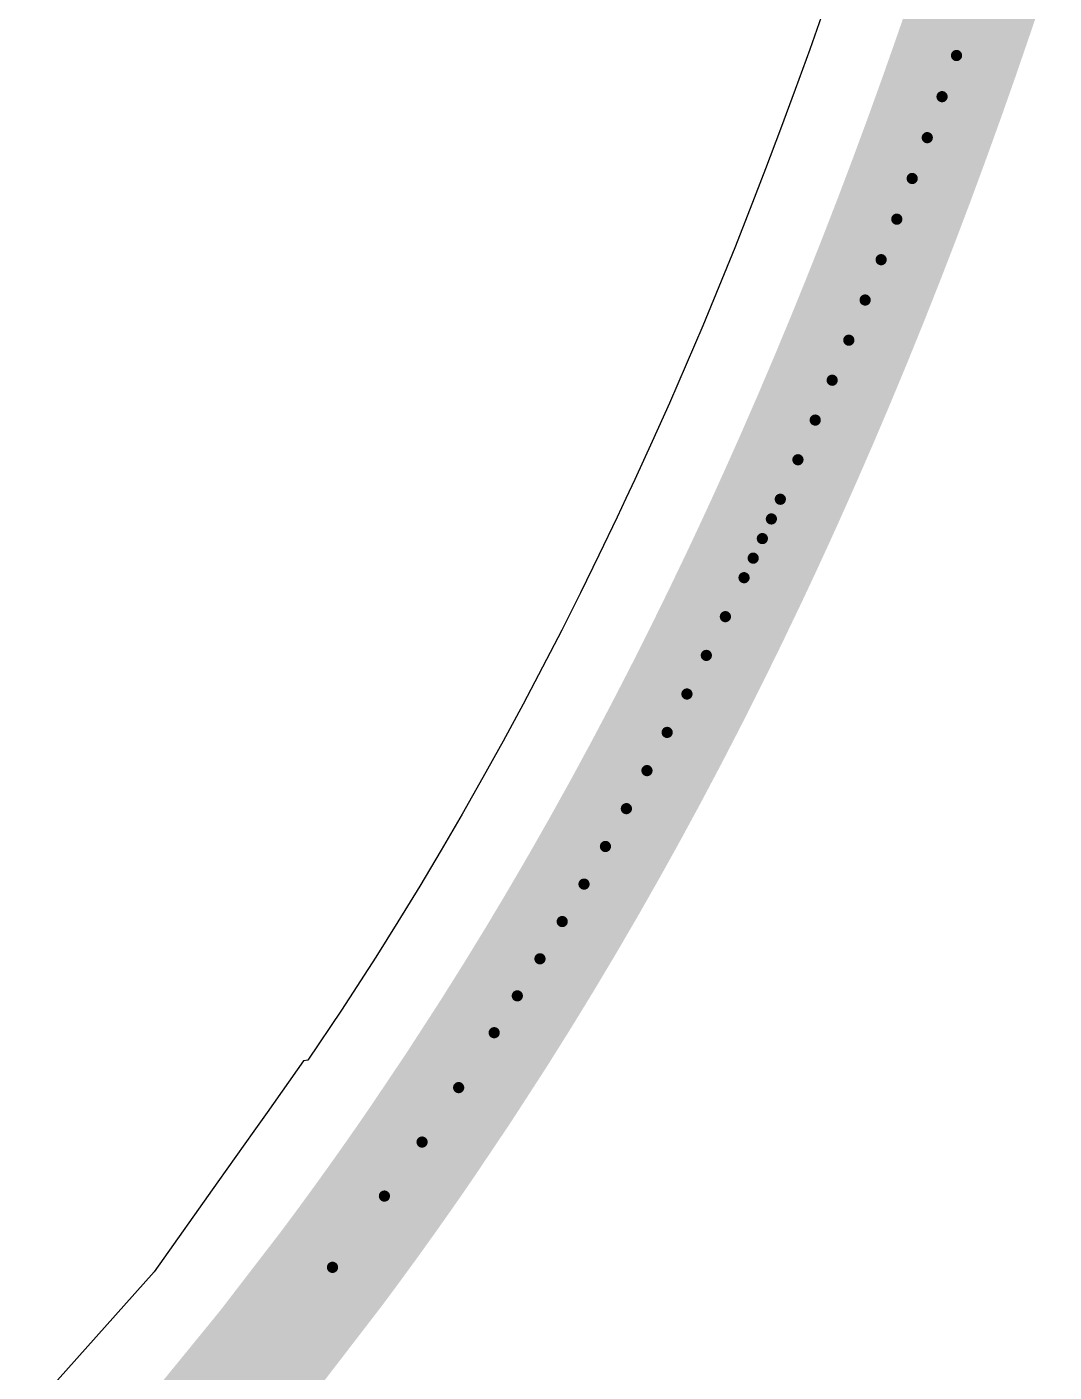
# Model space of a CAD drawing. Header units: millimetres. Extents: x -14 to 86, y -29 to 39.
# Drawn here: x 6.049 to 8.133, y -24.803 to -22.076 of the extents above; entities that cross this region are included whole.
import ezdxf

# ---------------------------------------------------------------- set-up
doc = ezdxf.new("R2010")
doc.units = ezdxf.units.MM
for name, color, linetype in [('BottomLayer', 5, 'Continuous'), ('KeepOutLayer', 6, 'Continuous'), ('Mechanical1', 6, 'Continuous'), ('TopLayer', 1, 'Continuous')]:
    doc.layers.add(name, color=color, linetype=linetype)

msp = doc.modelspace()

# ---------------------------------------------------------------- linework, layer by layer
at = {"layer": 'BottomLayer'}
for p, q in [((7.66553458, -22.0406341), (7.636903699999999, -22.12193442)), ((7.636903699999999, -22.12193442), (7.60766322, -22.20301122)), ((7.60766322, -22.20301122), (7.577932519999999, -22.28351144)), ((7.577932519999999, -22.28351144), (7.54745506, -22.36409294)), ((7.54745506, -22.36409294), (7.51640356, -22.44426804)), ((7.51640356, -22.44426804), (7.484831359999999, -22.52386656)), ((7.484831359999999, -22.52386656), (7.452735919999999, -22.60289866)), ((7.452735919999999, -22.60289866), (7.41982006, -22.68204506)), ((7.41982006, -22.68204506), (7.38650034, -22.76028468)), ((7.38650034, -22.76028468), (7.352319559999999, -22.83867416)), ((7.352319559999999, -22.83867416), (7.317498700000001, -22.91666486)), ((7.317498700000001, -22.91666486), (7.300094619999999, -22.95496552)), ((7.300094619999999, -22.95496552), (7.28232478, -22.993604)), ((7.28232478, -22.993604), (7.26427046, -23.03239742)), ((7.26427046, -23.03239742), (7.246459979999999, -23.07021294)), ((7.246459979999999, -23.07021294), (7.20952076, -23.14725622)), ((7.20952076, -23.14725622), (7.17215228, -23.2233343)), ((7.17215228, -23.2233343), (7.134029419999999, -23.29909742)), ((7.134029419999999, -23.29909742), (7.095243619999999, -23.37432968)), ((7.095243619999999, -23.37432968), (7.0556501, -23.44929016)), ((7.0556501, -23.44929016), (7.01524886, -23.5239306)), ((7.01524886, -23.5239306), (6.97419484, -23.59793604)), ((6.97419484, -23.59793604), (6.932213719999999, -23.67176876)), ((6.932213719999999, -23.67176876), (6.88962808, -23.74485218)), ((6.88962808, -23.74485218), (6.845998499999999, -23.81789496)), ((6.845998499999999, -23.81789496), (6.80174916, -23.89016304)), ((6.80174916, -23.89016304), (6.75679624, -23.96178342)), ((6.75679624, -23.96178342), (6.687098639999999, -24.06942862)), ((6.687098639999999, -24.06942862), (6.619125699999999, -24.1705638)), ((6.610545579999999, -24.17221226), (6.53628614, -24.27686534)), ((6.610550659999999, -24.17220464), (6.610545579999999, -24.1722021)), ((6.610545579999999, -24.1722021), (6.610545579999999, -24.17221226)), ((6.619125699999999, -24.1705638), (6.610550659999999, -24.17220464)), ((6.53628868, -24.27687042), (6.509621220000001, -24.3144548)), ((6.53628614, -24.27686534), (6.53628868, -24.27687042)), ((6.509621220000001, -24.3144548), (6.436784179999999, -24.4170073)), ((6.43678672, -24.41700984), (6.307188299999999, -24.59965616)), ((6.436784179999999, -24.4170073), (6.43678672, -24.41700984)), ((6.307188299999999, -24.59965616), (6.04927162, -24.88827128))]:
    msp.add_line(p, q, dxfattribs=at)
at = {"layer": 'KeepOutLayer', "const_width": 0.254}
for points in [[(7.991617239999999, -21.96644324), (8.005513579999999, -21.92431226)], [(7.96340038, -22.05047406), (7.991617239999999, -21.96644324)], [(7.934606939999999, -22.13419754), (7.96340038, -22.05047406)], [(7.905231839999999, -22.21761368), (7.934606939999999, -22.13419754)], [(7.875259839999999, -22.30071232), (7.905231839999999, -22.21761368)], [(7.8446884, -22.38349092), (7.875259839999999, -22.30071232)], [(7.81350228, -22.46594694), (7.8446884, -22.38349092)], [(7.78169386, -22.54807276), (7.81350228, -22.46594694)], [(7.74925298, -22.6298633), (7.78169386, -22.54807276)], [(7.71617202, -22.71131856), (7.74925298, -22.6298633)], [(7.68244082, -22.79242838), (7.71617202, -22.71131856)], [(7.648046679999999, -22.87319022), (7.68244082, -22.79242838)], [(7.612987059999999, -22.953599), (7.648046679999999, -22.87319022)], [(7.577244179999999, -23.03365218), (7.612987059999999, -22.953599)], [(7.5591162, -23.07354288), (7.577244179999999, -23.03365218)], [(7.540812959999999, -23.11334214), (7.5591162, -23.07354288)], [(7.522331919999999, -23.1530525), (7.540812959999999, -23.11334214)], [(7.50367308, -23.19266888), (7.522331919999999, -23.1530525)], [(7.46581438, -23.27162732), (7.50367308, -23.19266888)], [(7.427213999999999, -23.35021492), (7.46581438, -23.27162732)], [(7.3878567, -23.4284266), (7.427213999999999, -23.35021492)], [(7.34772978, -23.50626236), (7.3878567, -23.4284266)], [(7.306815459999999, -23.58371966), (7.34772978, -23.50626236)], [(7.265095959999999, -23.66079088), (7.306815459999999, -23.58371966)], [(7.22255604, -23.73747602), (7.265095959999999, -23.66079088)], [(7.179177919999999, -23.81377254), (7.22255604, -23.73747602)], [(7.13494636, -23.88967536), (7.179177919999999, -23.81377254)], [(7.089846119999999, -23.96518194), (7.13494636, -23.88967536)], [(7.04385942, -24.04028974), (7.089846119999999, -23.96518194)], [(6.99696848, -24.11499622), (7.04385942, -24.04028974)], [(6.92490868, -24.2262914), (6.99696848, -24.11499622)], [(6.850722899999999, -24.3366671), (6.92490868, -24.2262914)], [(6.774360339999999, -24.44610808), (6.774362879999999, -24.44610808)]]:
    msp.add_lwpolyline(points, dxfattribs=at)
at = {"layer": 'KeepOutLayer', "const_width": 0.127}
for points in [[(7.928117239999999, -21.96644324, 1), (8.05511724, -21.96644324, 1)], [(7.928117239999999, -21.96644324, 1), (8.05511724, -21.96644324, 1)], [(7.89990038, -22.05047406, 1), (8.02690038, -22.05047406, 1)], [(7.89990038, -22.05047406, 1), (8.02690038, -22.05047406, 1)], [(7.87110694, -22.13419754, 1), (7.99810694, -22.13419754, 1)], [(7.87110694, -22.13419754, 1), (7.99810694, -22.13419754, 1)], [(7.84173184, -22.21761368, 1), (7.968731839999999, -22.21761368, 1)], [(7.84173184, -22.21761368, 1), (7.968731839999999, -22.21761368, 1)], [(7.811759839999999, -22.30071232, 1), (7.938759839999999, -22.30071232, 1)], [(7.811759839999999, -22.30071232, 1), (7.938759839999999, -22.30071232, 1)], [(7.7811884, -22.38349092, 1), (7.9081884, -22.38349092, 1)], [(7.7811884, -22.38349092, 1), (7.9081884, -22.38349092, 1)], [(7.750002279999999, -22.46594694, 1), (7.87700228, -22.46594694, 1)], [(7.750002279999999, -22.46594694, 1), (7.87700228, -22.46594694, 1)], [(7.71819386, -22.54807276, 1), (7.84519386, -22.54807276, 1)], [(7.71819386, -22.54807276, 1), (7.84519386, -22.54807276, 1)], [(7.685752979999999, -22.6298633, 1), (7.812752979999999, -22.6298633, 1)], [(7.685752979999999, -22.6298633, 1), (7.812752979999999, -22.6298633, 1)], [(7.65267202, -22.71131856, 1), (7.77967202, -22.71131856, 1)], [(7.65267202, -22.71131856, 1), (7.77967202, -22.71131856, 1)], [(7.61894082, -22.79242838, 1), (7.74594082, -22.79242838, 1)], [(7.61894082, -22.79242838, 1), (7.74594082, -22.79242838, 1)], [(7.584546679999999, -22.87319022, 1), (7.71154668, -22.87319022, 1)], [(7.584546679999999, -22.87319022, 1), (7.71154668, -22.87319022, 1)], [(7.549487059999999, -22.953599, 1), (7.676487059999999, -22.953599, 1)], [(7.549487059999999, -22.953599, 1), (7.676487059999999, -22.953599, 1)], [(7.513744179999999, -23.03365218, 1), (7.64074418, -23.03365218, 1)], [(7.513744179999999, -23.03365218, 1), (7.64074418, -23.03365218, 1)], [(7.4956162, -23.07354288, 1), (7.6226162, -23.07354288, 1)], [(7.4956162, -23.07354288, 1), (7.6226162, -23.07354288, 1)], [(7.477312959999999, -23.11334214, 1), (7.60431296, -23.11334214, 1)], [(7.477312959999999, -23.11334214, 1), (7.60431296, -23.11334214, 1)], [(7.45883192, -23.1530525, 1), (7.58583192, -23.1530525, 1)], [(7.45883192, -23.1530525, 1), (7.58583192, -23.1530525, 1)], [(7.44017308, -23.19266888, 1), (7.56717308, -23.19266888, 1)], [(7.44017308, -23.19266888, 1), (7.56717308, -23.19266888, 1)], [(7.40231438, -23.27162732, 1), (7.52931438, -23.27162732, 1)], [(7.40231438, -23.27162732, 1), (7.52931438, -23.27162732, 1)], [(7.363714, -23.35021492, 1), (7.490714, -23.35021492, 1)], [(7.363714, -23.35021492, 1), (7.490714, -23.35021492, 1)], [(7.3243567, -23.4284266, 1), (7.4513567, -23.4284266, 1)], [(7.3243567, -23.4284266, 1), (7.4513567, -23.4284266, 1)], [(7.28422978, -23.50626236, 1), (7.411229779999999, -23.50626236, 1)], [(7.28422978, -23.50626236, 1), (7.411229779999999, -23.50626236, 1)], [(7.243315459999999, -23.58371966, 1), (7.370315459999999, -23.58371966, 1)], [(7.243315459999999, -23.58371966, 1), (7.370315459999999, -23.58371966, 1)], [(7.201595959999999, -23.66079088, 1), (7.328595959999999, -23.66079088, 1)], [(7.201595959999999, -23.66079088, 1), (7.328595959999999, -23.66079088, 1)], [(7.159056039999999, -23.73747602, 1), (7.28605604, -23.73747602, 1)], [(7.159056039999999, -23.73747602, 1), (7.28605604, -23.73747602, 1)], [(7.11567792, -23.81377254, 1), (7.242677919999999, -23.81377254, 1)], [(7.11567792, -23.81377254, 1), (7.242677919999999, -23.81377254, 1)], [(7.07144636, -23.88967536, 1), (7.19844636, -23.88967536, 1)], [(7.07144636, -23.88967536, 1), (7.19844636, -23.88967536, 1)], [(7.026346119999999, -23.96518194, 1), (7.153346119999999, -23.96518194, 1)], [(7.026346119999999, -23.96518194, 1), (7.153346119999999, -23.96518194, 1)], [(6.980359419999999, -24.04028974, 1), (7.107359419999999, -24.04028974, 1)], [(6.980359419999999, -24.04028974, 1), (7.107359419999999, -24.04028974, 1)], [(6.93346848, -24.11499622, 1), (7.060468479999999, -24.11499622, 1)], [(6.93346848, -24.11499622, 1), (7.060468479999999, -24.11499622, 1)], [(6.861408679999999, -24.2262914, 1), (6.988408679999999, -24.2262914, 1)], [(6.861408679999999, -24.2262914, 1), (6.988408679999999, -24.2262914, 1)], [(6.7872229, -24.3366671, 1), (6.9142229, -24.3366671, 1)], [(6.7872229, -24.3366671, 1), (6.9142229, -24.3366671, 1)], [(6.710860339999999, -24.44610808, 1), (6.837860339999999, -24.44610808, 1)], [(6.710860339999999, -24.44610808, 1), (6.837860339999999, -24.44610808, 1)], [(6.710862879999999, -24.44610808, 1), (6.837862879999999, -24.44610808, 1)], [(6.710862879999999, -24.44610808, 1), (6.837862879999999, -24.44610808, 1)], [(6.605562099999999, -24.59056042, 1), (6.7325621, -24.59056042, 1)], [(6.605562099999999, -24.59056042, 1), (6.7325621, -24.59056042, 1)]]:
    msp.add_lwpolyline(points, format="xyb", close=True, dxfattribs=at)
at = {"layer": 'KeepOutLayer', "const_width": 0.254}
for points in [[(6.850722899999999, -24.3366671, -0.004394170888733448), (6.774360339999999, -24.44610808)], [(6.774362879999999, -24.44610808, -0.005952614643067526), (6.6690621, -24.59056042)], [(6.6690621, -24.59056042, -0.02149589596666582), (6.26736618, -25.08256604)]]:
    msp.add_lwpolyline(points, format="xyb", dxfattribs=at)
at = {"layer": 'Mechanical1', "const_width": 0.02269998}
for points in [[(7.934606939999999, -22.13419754), (7.96340038, -22.05047406)], [(7.905231839999999, -22.21761368), (7.934606939999999, -22.13419754)], [(7.875259839999999, -22.30071232), (7.905231839999999, -22.21761368)], [(7.8446884, -22.38349092), (7.875259839999999, -22.30071232)], [(7.81350228, -22.46594694), (7.8446884, -22.38349092)], [(7.78169386, -22.54807276), (7.81350228, -22.46594694)], [(7.74925298, -22.6298633), (7.78169386, -22.54807276)], [(7.71617202, -22.71131856), (7.74925298, -22.6298633)], [(7.68244082, -22.79242838), (7.71617202, -22.71131856)], [(7.648046679999999, -22.87319022), (7.68244082, -22.79242838)], [(7.612987059999999, -22.953599), (7.648046679999999, -22.87319022)], [(7.577244179999999, -23.03365218), (7.612987059999999, -22.953599)], [(7.5591162, -23.07354288), (7.577244179999999, -23.03365218)], [(7.540812959999999, -23.11334214), (7.5591162, -23.07354288)], [(7.522331919999999, -23.1530525), (7.540812959999999, -23.11334214)], [(7.50367308, -23.19266888), (7.522331919999999, -23.1530525)], [(7.46581438, -23.27162732), (7.50367308, -23.19266888)], [(7.427213999999999, -23.35021492), (7.46581438, -23.27162732)], [(7.3878567, -23.4284266), (7.427213999999999, -23.35021492)], [(7.34772978, -23.50626236), (7.3878567, -23.4284266)], [(7.306815459999999, -23.58371966), (7.34772978, -23.50626236)], [(7.265095959999999, -23.66079088), (7.306815459999999, -23.58371966)], [(7.22255604, -23.73747602), (7.265095959999999, -23.66079088)], [(7.179177919999999, -23.81377254), (7.22255604, -23.73747602)], [(7.13494636, -23.88967536), (7.179177919999999, -23.81377254)], [(7.089846119999999, -23.96518194), (7.13494636, -23.88967536)], [(7.04385942, -24.04028974), (7.089846119999999, -23.96518194)], [(6.99696848, -24.11499622), (7.04385942, -24.04028974)], [(6.92490868, -24.2262914), (6.99696848, -24.11499622)], [(6.850722899999999, -24.3366671), (6.92490868, -24.2262914)]]:
    msp.add_lwpolyline(points, dxfattribs=at)
at = {"layer": 'Mechanical1', "const_width": 0.01134872}
for points in [[(7.92893258, -22.13419754, 1), (7.940281299999999, -22.13419754, 1)], [(7.92893258, -22.13419754, 1), (7.940281299999999, -22.13419754, 1)], [(7.899557479999999, -22.21761368, 1), (7.910906199999999, -22.21761368, 1)], [(7.899557479999999, -22.21761368, 1), (7.910906199999999, -22.21761368, 1)], [(7.86958548, -22.30071232, 1), (7.8809342, -22.30071232, 1)], [(7.86958548, -22.30071232, 1), (7.8809342, -22.30071232, 1)], [(7.83901404, -22.38349092, 1), (7.850362759999999, -22.38349092, 1)], [(7.83901404, -22.38349092, 1), (7.850362759999999, -22.38349092, 1)], [(7.80782792, -22.46594694, 1), (7.819176639999999, -22.46594694, 1)], [(7.80782792, -22.46594694, 1), (7.819176639999999, -22.46594694, 1)], [(7.776019499999999, -22.54807276, 1), (7.787368219999999, -22.54807276, 1)], [(7.776019499999999, -22.54807276, 1), (7.787368219999999, -22.54807276, 1)], [(7.74357862, -22.6298633, 1), (7.754927339999999, -22.6298633, 1)], [(7.74357862, -22.6298633, 1), (7.754927339999999, -22.6298633, 1)], [(7.710497660000001, -22.71131856, 1), (7.72184638, -22.71131856, 1)], [(7.710497660000001, -22.71131856, 1), (7.72184638, -22.71131856, 1)], [(7.676766459999999, -22.79242838, 1), (7.68811518, -22.79242838, 1)], [(7.676766459999999, -22.79242838, 1), (7.68811518, -22.79242838, 1)], [(7.64237232, -22.87319022, 1), (7.653721039999999, -22.87319022, 1)], [(7.64237232, -22.87319022, 1), (7.653721039999999, -22.87319022, 1)], [(7.6073127, -22.953599, 1), (7.618661419999999, -22.953599, 1)], [(7.6073127, -22.953599, 1), (7.618661419999999, -22.953599, 1)], [(7.57156982, -23.03365218, 1), (7.582918539999999, -23.03365218, 1)], [(7.57156982, -23.03365218, 1), (7.582918539999999, -23.03365218, 1)], [(7.553441840000001, -23.07354288, 1), (7.56479056, -23.07354288, 1)], [(7.553441840000001, -23.07354288, 1), (7.56479056, -23.07354288, 1)], [(7.5351386, -23.11334214, 1), (7.546487319999999, -23.11334214, 1)], [(7.5351386, -23.11334214, 1), (7.546487319999999, -23.11334214, 1)], [(7.51665756, -23.1530525, 1), (7.528006279999999, -23.1530525, 1)], [(7.51665756, -23.1530525, 1), (7.528006279999999, -23.1530525, 1)], [(7.497998719999999, -23.19266888, 1), (7.50934744, -23.19266888, 1)], [(7.497998719999999, -23.19266888, 1), (7.50934744, -23.19266888, 1)], [(7.460140019999999, -23.27162732, 1), (7.47148874, -23.27162732, 1)], [(7.460140019999999, -23.27162732, 1), (7.47148874, -23.27162732, 1)], [(7.42153964, -23.35021492, 1), (7.432888359999999, -23.35021492, 1)], [(7.42153964, -23.35021492, 1), (7.432888359999999, -23.35021492, 1)], [(7.382182339999999, -23.4284266, 1), (7.39353106, -23.4284266, 1)], [(7.382182339999999, -23.4284266, 1), (7.39353106, -23.4284266, 1)], [(7.34205542, -23.50626236, 1), (7.353404139999999, -23.50626236, 1)], [(7.34205542, -23.50626236, 1), (7.353404139999999, -23.50626236, 1)], [(7.3011411, -23.58371966, 1), (7.31248982, -23.58371966, 1)], [(7.3011411, -23.58371966, 1), (7.31248982, -23.58371966, 1)], [(7.2594216, -23.66079088, 1), (7.27077032, -23.66079088, 1)], [(7.2594216, -23.66079088, 1), (7.27077032, -23.66079088, 1)], [(7.21688168, -23.73747602, 1), (7.228230399999999, -23.73747602, 1)], [(7.21688168, -23.73747602, 1), (7.228230399999999, -23.73747602, 1)], [(7.173503559999999, -23.81377254, 1), (7.18485228, -23.81377254, 1)], [(7.173503559999999, -23.81377254, 1), (7.18485228, -23.81377254, 1)], [(7.129271999999999, -23.88967536, 1), (7.14062072, -23.88967536, 1)], [(7.129271999999999, -23.88967536, 1), (7.14062072, -23.88967536, 1)], [(7.084171759999999, -23.96518194, 1), (7.09552048, -23.96518194, 1)], [(7.084171759999999, -23.96518194, 1), (7.09552048, -23.96518194, 1)], [(7.03818506, -24.04028974, 1), (7.049533779999999, -24.04028974, 1)], [(7.03818506, -24.04028974, 1), (7.049533779999999, -24.04028974, 1)], [(6.991294119999999, -24.11499622, 1), (7.00264284, -24.11499622, 1)], [(6.991294119999999, -24.11499622, 1), (7.00264284, -24.11499622, 1)], [(6.91923432, -24.2262914, 1), (6.930583039999999, -24.2262914, 1)], [(6.91923432, -24.2262914, 1), (6.930583039999999, -24.2262914, 1)], [(6.84504854, -24.3366671, 1), (6.856397259999999, -24.3366671, 1)], [(6.84504854, -24.3366671, 1), (6.856397259999999, -24.3366671, 1)], [(6.768685979999999, -24.44610808, 1), (6.7800347, -24.44610808, 1)], [(6.76868852, -24.44610808, 1), (6.78003724, -24.44610808, 1)], [(6.66338774, -24.59056042, 1), (6.674736459999999, -24.59056042, 1)], [(6.66338774, -24.59056042, 1), (6.674736459999999, -24.59056042, 1)]]:
    msp.add_lwpolyline(points, format="xyb", close=True, dxfattribs=at)
at = {"layer": 'Mechanical1', "const_width": 0.02269998}
for points in [[(6.850722899999999, -24.3366671, -0.004394170888735224), (6.774360339999999, -24.44610808)], [(6.774362879999999, -24.44610808, -0.005952614643065305), (6.6690621, -24.59056042)], [(6.6690621, -24.59056042, -0.02149589596666582), (6.26736618, -25.08256604)]]:
    msp.add_lwpolyline(points, format="xyb", dxfattribs=at)
at = {"layer": 'TopLayer'}
for p, q in [((7.66553458, -22.0406341), (7.636903699999999, -22.12193442)), ((7.636903699999999, -22.12193442), (7.60766322, -22.20301122)), ((7.60766322, -22.20301122), (7.577932519999999, -22.28351144)), ((7.577932519999999, -22.28351144), (7.54745506, -22.36409294)), ((7.54745506, -22.36409294), (7.51640356, -22.44426804)), ((7.51640356, -22.44426804), (7.484831359999999, -22.52386656)), ((7.484831359999999, -22.52386656), (7.452735919999999, -22.60289866)), ((7.452735919999999, -22.60289866), (7.41982006, -22.68204506)), ((7.41982006, -22.68204506), (7.38650034, -22.76028468)), ((7.38650034, -22.76028468), (7.352319559999999, -22.83867416)), ((7.352319559999999, -22.83867416), (7.317498700000001, -22.91666486)), ((7.317498700000001, -22.91666486), (7.300094619999999, -22.95496552)), ((7.300094619999999, -22.95496552), (7.28232478, -22.993604)), ((7.28232478, -22.993604), (7.26427046, -23.03239742)), ((7.26427046, -23.03239742), (7.246459979999999, -23.07021294)), ((7.246459979999999, -23.07021294), (7.20952076, -23.14725622)), ((7.20952076, -23.14725622), (7.17215228, -23.2233343)), ((7.17215228, -23.2233343), (7.134029419999999, -23.29909742)), ((7.134029419999999, -23.29909742), (7.095243619999999, -23.37432968)), ((7.095243619999999, -23.37432968), (7.0556501, -23.44929016)), ((7.0556501, -23.44929016), (7.01524886, -23.5239306)), ((7.01524886, -23.5239306), (6.97419484, -23.59793604)), ((6.97419484, -23.59793604), (6.932213719999999, -23.67176876)), ((6.932213719999999, -23.67176876), (6.88962808, -23.74485218)), ((6.88962808, -23.74485218), (6.845998499999999, -23.81789496)), ((6.845998499999999, -23.81789496), (6.80174916, -23.89016304)), ((6.80174916, -23.89016304), (6.75679624, -23.96178342)), ((6.75679624, -23.96178342), (6.687098639999999, -24.06942862)), ((6.687098639999999, -24.06942862), (6.619125699999999, -24.1705638)), ((6.610545579999999, -24.17221226), (6.53628614, -24.27686534)), ((6.610550659999999, -24.17220464), (6.610545579999999, -24.1722021)), ((6.610545579999999, -24.1722021), (6.610545579999999, -24.17221226)), ((6.619125699999999, -24.1705638), (6.610550659999999, -24.17220464)), ((6.53628868, -24.27687042), (6.509621220000001, -24.3144548)), ((6.53628614, -24.27686534), (6.53628868, -24.27687042)), ((6.509621220000001, -24.3144548), (6.436784179999999, -24.4170073)), ((6.43678672, -24.41700984), (6.307188299999999, -24.59965616)), ((6.436784179999999, -24.4170073), (6.43678672, -24.41700984)), ((6.307188299999999, -24.59965616), (6.04927162, -24.88827128))]:
    msp.add_line(p, q, dxfattribs=at)

doc.saveas('drawing.dxf')
